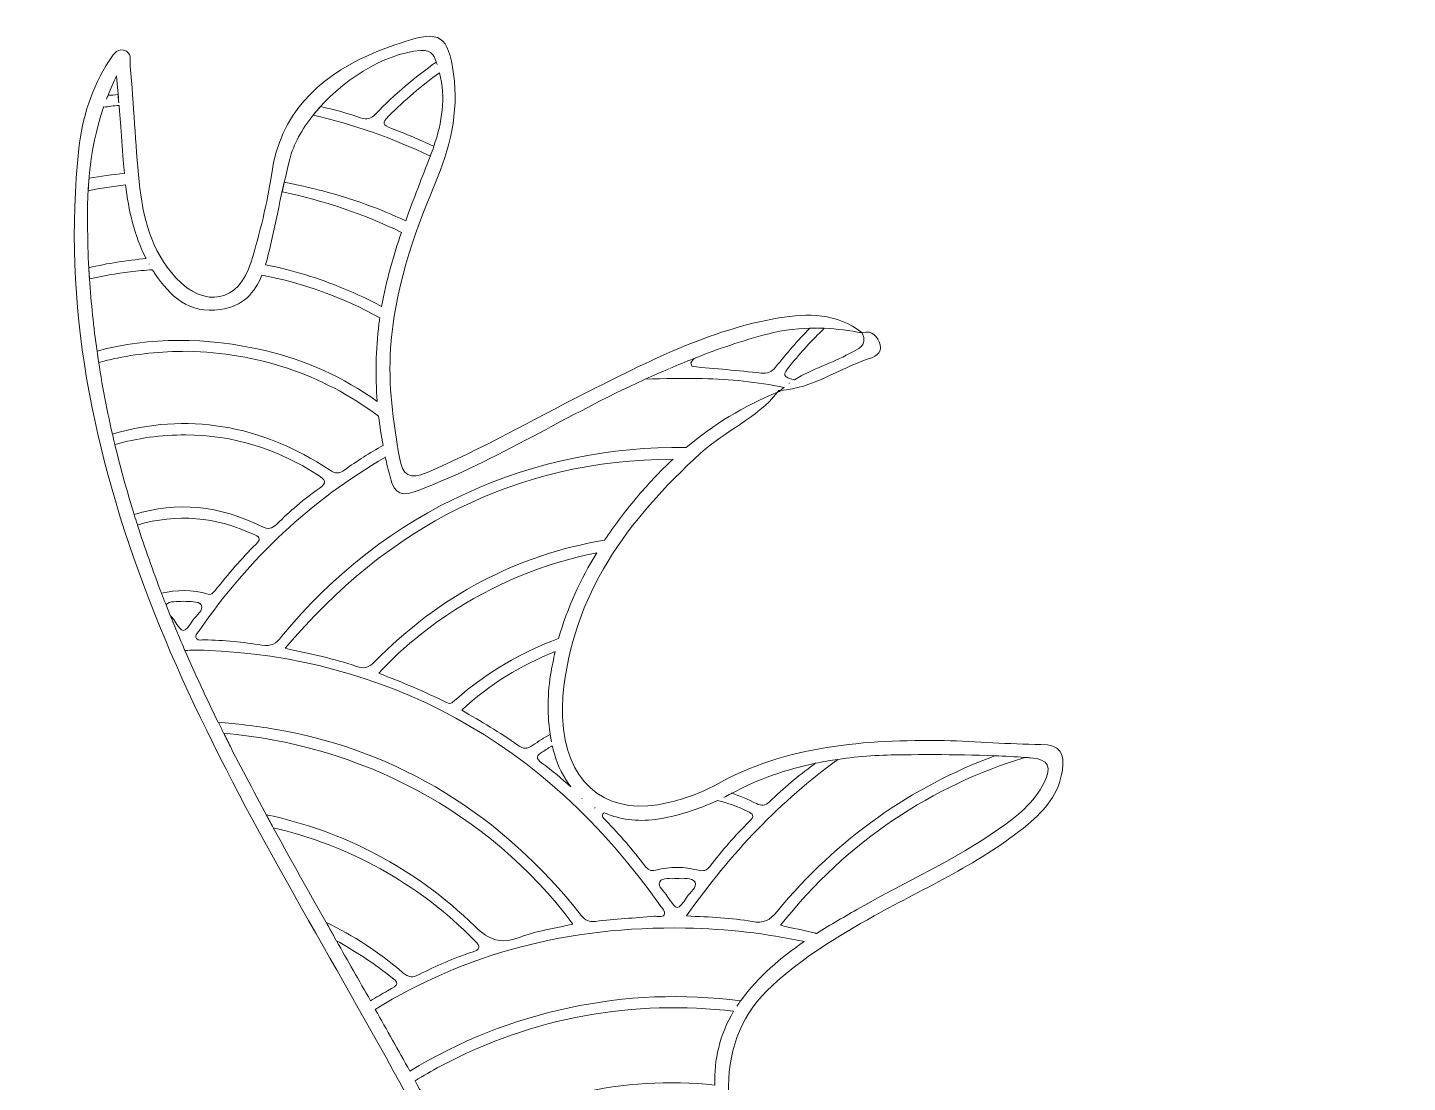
# Model space of a CAD drawing. Extents: x 49 to 1950, y -754 to -246.
# Drawn here: x 378.7 to 492.3, y -336.2 to -249.3 of the extents above; entities that cross this region are included whole.
import ezdxf

# ---------------------------------------------------------------- set-up
doc = ezdxf.new("R2010")
doc.units = 0
doc.header["$MEASUREMENT"] = 0
doc.layers.add('Layer 1', color=7, linetype='Continuous')

# ---------------------------------------------------------------- blocks, each defined once
blk = doc.blocks.new('block 3')
at = {"layer": 'Layer 1', "true_color": 0xffffff}
h = blk.add_hatch(color=7, dxfattribs=at)
h.dxf.hatch_style = 2
edge = h.paths.add_edge_path()
edge.add_spline(control_points=[(440.55, -279.22), (440.55, -279.22), (440.54, -279.22), (440.54, -279.22), (440.51, -279.26), (440.47, -279.31), (440.43, -279.35), (440.49, -279.33), (440.54, -279.31), (440.59, -279.29), (440.59, -279.29), (440.57, -279.25), (440.57, -279.25), (440.58, -279.27), (440.59, -279.29), (440.59, -279.29), (440.62, -279.26), (440.65, -279.23), (440.68, -279.2), (440.63, -279.21), (440.59, -279.21), (440.54, -279.22), (440.54, -279.22), (440.55, -279.22), (440.55, -279.22)], knot_values=[0, 0, 0, 0, 1, 1, 1, 2, 2, 2, 3, 3, 3, 4, 4, 4, 5, 5, 5, 6, 6, 6, 7, 7, 7, 8, 8, 8, 8], degree=3, periodic=1)
at = {"layer": 'Layer 1', "lineweight": 0}
for points, knots in [([(490.89, -547.55), (490.98, -540.63), (488.47, -535), (484.25, -529.96), (475.46, -519.46), (467.57, -508.26), (458.82, -497.74), (455.2, -493.38), (451.22, -489.29), (447.95, -484.69), (445.68, -481.48), (443.12, -478.93), (439.67, -477.22), (432.77, -473.8), (425.4, -471.77), (417.88, -470.4), (414.18, -469.72), (411.81, -468.46), (410.46, -464.57), (408.58, -459.14), (404.75, -454.65), (401.78, -449.73), (400.98, -448.39), (400.99, -447.98), (402.63, -447.49), (406.74, -446.25), (407.36, -445.16), (406.95, -440.73), (406.84, -439.51), (407.37, -438.66), (408.26, -438.01), (410.42, -436.43), (411.25, -434.18), (411.85, -431.68), (412.74, -428.03), (414.21, -424.76), (418.53, -423.98), (419.41, -423.82), (420.25, -423.41), (421.09, -423.06), (425.75, -421.13), (429.23, -418.15), (430.01, -412.83), (430.11, -412.18), (430.37, -411.72), (430.93, -411.38), (435.21, -408.76), (437.27, -404.55), (438.69, -400.02), (442.44, -388.13), (445.99, -376.18), (447.77, -363.78), (448.64, -357.74), (451.42, -352.99), (457.35, -350.46), (459.63, -349.48), (461.74, -348.09), (463.46, -346.22), (464.54, -345.04), (464.35, -344.32), (462.77, -343.85), (459.94, -343.01), (457.08, -343.25), (454.21, -343.45), (451.05, -343.68), (447.88, -344.04), (444.71, -344.1), (439.29, -344.2), (436.35, -341.42), (436.39, -336.48), (436.42, -333.22), (437.54, -330.43), (439.97, -328.2), (442.5, -325.88), (445.4, -324.12), (448.38, -322.46), (452.66, -320.07), (457.2, -318.1), (461.02, -314.93), (462.44, -313.75), (463.61, -312.39), (463.87, -310.46), (464.05, -309.11), (463.73, -308.34), (462.11, -308.34), (459.46, -308.34), (456.82, -308.07), (454.17, -308.03), (447.62, -307.94), (441.17, -308.39), (435.25, -311.71), (434.08, -312.37), (432.75, -312.81), (431.44, -313.13), (426.73, -314.3), (423.34, -311.89), (422.81, -307.08), (422.71, -306.18), (422.69, -305.26), (422.76, -304.36), (423.5, -295.97), (428.13, -289.83), (434.09, -284.36), (436.1, -282.52), (438.72, -281.51), (440.43, -279.35), (437.63, -280.47), (435.13, -282.03), (432.9, -283.91), (420.46, -283.68), (408.11, -288.99), (399.6, -299.47), (399.14, -300.03), (398.75, -300.3), (397.97, -300.17), (396.41, -299.91), (394.83, -299.76), (393.25, -299.73), (393.02, -299.72), (392.72, -299.83), (392.59, -299.61), (392.42, -299.32), (392.72, -299.12), (392.86, -298.91), (396.93, -293.01), (402.02, -288.26), (408.14, -284.69), (408.13, -284.69), (408.13, -284.68), (408.13, -284.68), (408.25, -285.22), (408.38, -285.77), (408.52, -286.31), (408.92, -287.85), (409.51, -287.95), (410.91, -287.41), (417.36, -284.94), (423.16, -281.17), (429.42, -278.33), (429.45, -278.31), (429.49, -278.3), (429.53, -278.28), (431.1, -278.21), (432.67, -278.21), (434.25, -278.23), (436.51, -278.25), (438.75, -278.52), (440.96, -278.95), (440.86, -279.03), (440.77, -279.12), (440.68, -279.2), (443.29, -279.02), (445.41, -277.45), (447.8, -276.64), (448.38, -276.45), (449.07, -276.2), (448.86, -275.45), (448.69, -274.81), (448.25, -274.22), (447.38, -274.45), (445.31, -272.83), (442.91, -272.84), (440.53, -273.24), (434.78, -274.21), (429.67, -276.87), (424.54, -279.46), (420.22, -281.64), (416.02, -284.05), (411.57, -285.97), (410.12, -286.59), (409.54, -286.2), (409.29, -284.73), (408.79, -281.75), (408.36, -278.79), (408.57, -275.72), (408.9, -270.96), (410.39, -266.56), (412.21, -262.22), (413.43, -259.32), (414.2, -256.34), (413.76, -253.16), (413.31, -249.98), (412.63, -249.54), (409.68, -250.51), (408.68, -250.84), (407.67, -251.18), (406.71, -251.62), (402.49, -253.56), (399.5, -256.47), (398.78, -261.34), (398.41, -263.8), (397.81, -266.24), (397.09, -268.62), (396.09, -271.94), (393.27, -272.49), (390.9, -269.93), (388.83, -267.7), (388.15, -264.91), (387.87, -262.02), (387.56, -258.86), (387.41, -255.69), (387.14, -252.52), (387.11, -252.06), (387.29, -251.35), (386.59, -251.2), (385.95, -251.06), (385.68, -251.66), (385.4, -252.08), (383.96, -254.28), (383.19, -256.72), (382.91, -259.3), (381.51, -272.17), (384.08, -284.44), (388.67, -296.37), (393.21, -308.2), (399.7, -319.05), (405.91, -330.04), (412.05, -340.9), (417.95, -351.87), (421.7, -363.87), (424.9, -374.1), (425.55, -384.47), (424.23, -395.04), (424.15, -395.65), (424.31, -396.6), (423.14, -396.15), (419.61, -394.77), (415.9, -394.7), (412.19, -394.65), (411.31, -394.64), (411.01, -394.29), (410.95, -393.46), (410.82, -391.67), (410.91, -389.57), (410.25, -388.2), (409.36, -386.34), (408.35, -384.45), (407.34, -382.69), (406.45, -381.13), (406.22, -380.02), (406.49, -378.49), (406.62, -377.75), (407.01, -376.84), (406.74, -376.27), (405.3, -373.35), (403.48, -370.59), (401.07, -368.44), (400.13, -367.6), (399.68, -367.11), (399.88, -365.97), (400.66, -361.53), (400.67, -361.51), (396.55, -359.44), (395.59, -358.95), (394.99, -358.53), (395.37, -357.21), (395.86, -355.49), (394.89, -354.83), (393.17, -354.66), (391.12, -354.47), (389.02, -354.37), (388.27, -351.62), (387.96, -350.49), (386.63, -349.48), (385.26, -349.04), (384.28, -348.73), (383.96, -347.49), (383.54, -347.21), (381.39, -345.77), (380.52, -343.17), (378.55, -341.88), (377.3, -341.06), (376.3, -340.35), (375.65, -339.03), (374.83, -337.33), (373.9, -335.69), (373.04, -334), (371.28, -330.53), (368.55, -329.16), (364.65, -329.79), (358.78, -330.75), (352.87, -330.33), (347.02, -329.58), (343.25, -329.09), (339.49, -328.31), (335.96, -325.27), (338.27, -325.27), (339.98, -325.31), (341.69, -325.26), (345.47, -325.16), (349.26, -325.15), (352.91, -323.97), (358.48, -322.17), (360.88, -318.41), (359.76, -312.68), (357.94, -303.46), (353.52, -295.39), (348.35, -287.69), (346.71, -285.24), (345.06, -282.78), (342.61, -281.01), (338.93, -278.36), (335.33, -278.39), (331.77, -281.13), (330.39, -282.19), (329.11, -283.4), (327.66, -284.33), (326.51, -285.08), (325.12, -286.45), (323.82, -285.55), (322.64, -284.73), (323.46, -283.02), (323.63, -281.71), (324.14, -277.68), (324.79, -273.65), (324.18, -269.58), (323.53, -265.13), (320.28, -263.55), (316.27, -265.67), (314.25, -266.74), (312.53, -268.23), (310.7, -269.57), (305.19, -273.62), (302.64, -272.83), (300.35, -266.4), (299.49, -263.98), (298.73, -261.51), (297.28, -259.36), (295.55, -256.78), (293.36, -256.39), (290.61, -257.83), (287.22, -259.61), (285.35, -262.53), (284.25, -266.02), (283.19, -269.42), (280.76, -271.15), (277.46, -271.99), (273.82, -272.91), (270.19, -273.14), (266.45, -272.56), (261.54, -271.81), (257.99, -269.63), (256.63, -264.55), (255.87, -261.71), (253.92, -259.71), (251.5, -258.15), (248.35, -256.12), (245.77, -256.72), (243.86, -259.93), (242.65, -261.96), (241.95, -264.21), (241.13, -266.4), (238.67, -272.9), (236.34, -273.61), (230.77, -269.55), (228.75, -268.08), (226.88, -266.4), (224.59, -265.35), (221.05, -263.72), (217.99, -265.32), (217.3, -269.15), (216.92, -271.24), (216.75, -273.35), (217.05, -275.48), (217.45, -278.32), (217.81, -281.17), (218.14, -284.02), (218.34, -285.79), (217.52, -286.17), (215.96, -285.51), (213.91, -284.64), (212.26, -283.2), (210.57, -281.8), (205.59, -277.64), (199.57, -278.53), (195.95, -283.92), (195.11, -285.17), (194.28, -286.44), (193.39, -287.65), (187.85, -295.25), (183.68, -303.49), (181.7, -312.72), (180.54, -318.1), (182.96, -322.05), (188.18, -323.82), (192.34, -325.24), (196.65, -325.22), (200.96, -325.28), (202.27, -325.3), (203.59, -325.28), (204.9, -325.28), (203.03, -327.27), (200.85, -328.21), (198.51, -328.78), (192.2, -330.3), (185.75, -330.72), (179.35, -330.04), (171.53, -329.22), (170.96, -329.35), (166.58, -337.35), (166.51, -337.49), (166.44, -337.62), (166.39, -337.76), (165.63, -339.67), (164.49, -340.92), (162.6, -342.12), (160.92, -343.18), (159.7, -345.4), (158.07, -347), (157.32, -347.74), (156.74, -348.85), (155.6, -349.36), (154.6, -349.81), (153.55, -350.56), (153.3, -351.45), (152.51, -354.3), (150.31, -354.47), (148.03, -354.69), (146.84, -354.8), (145.68, -355.41), (146.05, -356.61), (146.76, -358.9), (145.28, -359.32), (143.8, -359.92), (141.06, -361.03), (140.57, -361.89), (141.28, -364.75), (141.7, -366.42), (142.31, -368.03), (139.79, -368.57), (139.08, -368.73), (138.89, -369.58), (138.67, -370.19), (138.3, -371.22), (137.76, -372.11), (136.95, -372.81), (134.9, -374.57), (134.27, -376.69), (135.11, -379.27), (135.5, -380.47), (135.06, -381.28), (134.3, -382.43), (133.11, -384.23), (133.14, -386.8), (131.03, -388.19), (130.96, -388.25), (130.95, -388.5), (130.99, -388.63), (131.46, -390.25), (130.53, -391.74), (130.55, -393.31), (130.56, -394.46), (129.95, -394.64), (128.97, -394.65), (125.11, -394.69), (121.26, -394.87), (117.48, -396.41), (116.27, -387.74), (116.17, -379.28), (117.99, -370.82), (121.32, -355.43), (128.86, -341.88), (136.48, -328.38), (142.99, -316.86), (149.77, -305.48), (154.1, -292.91), (157.83, -282.09), (159.89, -270.99), (158.61, -259.47), (158.34, -257.05), (157.66, -254.73), (156.4, -252.62), (156.03, -252), (155.76, -251.01), (154.85, -251.25), (154.09, -251.45), (154.26, -252.4), (154.21, -253.03), (154, -255.97), (153.92, -258.92), (153.64, -261.86), (153.36, -264.82), (152.68, -267.71), (150.57, -269.99), (148.23, -272.51), (145.35, -271.86), (144.36, -268.56), (143.76, -266.53), (143.16, -264.47), (142.93, -262.38), (142.24, -256.36), (138.6, -252.99), (133.25, -250.99), (128.83, -249.34), (127.54, -250.23), (127.52, -255.03), (127.51, -255.41), (127.59, -255.78), (127.63, -256.16), (127.94, -259.38), (129.29, -262.27), (130.47, -265.21), (132.98, -271.48), (133.62, -277.92), (132.27, -284.57), (131.91, -286.32), (131.23, -286.64), (129.69, -285.84), (127.82, -284.86), (125.85, -284.06), (123.97, -283.1), (117.71, -279.91), (111.63, -276.33), (104.87, -274.21), (101.98, -273.3), (99.04, -272.48), (95.97, -273.25), (94.64, -273.59), (92.76, -273.68), (92.63, -275.38), (92.52, -277), (94.45, -276.9), (95.52, -277.38), (104.4, -281.32), (111.93, -286.75), (116.34, -295.73), (118.34, -299.81), (119.51, -304.09), (118.35, -308.66), (117.51, -311.97), (114.97, -313.68), (111.59, -313.4), (109.6, -313.23), (107.75, -312.54), (106.01, -311.61), (101.15, -309), (95.93, -308.03), (90.48, -308.06), (87.23, -308.08), (83.97, -308.13), (80.73, -308.34), (79.71, -308.4), (78.21, -307.71), (77.72, -309.15), (77.27, -310.49), (77.77, -311.87), (78.66, -312.98), (79.37, -313.85), (80.17, -314.68), (81.04, -315.39), (83.4, -317.29), (86.09, -318.69), (88.75, -320.13), (93.08, -322.46), (97.5, -324.62), (101.22, -327.93), (103.95, -330.37), (105.18, -333.34), (105.04, -336.99), (104.87, -341.05), (102.94, -343.27), (98.94, -343.88), (94.99, -344.48), (91.09, -343.75), (87.18, -343.46), (84.38, -343.25), (81.6, -343.06), (78.84, -343.8), (77.14, -344.25), (76.91, -345), (78.1, -346.29), (79.78, -348.1), (81.83, -349.42), (84.03, -350.4), (90.13, -353.11), (92.94, -358.06), (93.83, -364.37), (95.54, -376.48), (99.07, -388.12), (102.7, -399.74), (104.16, -404.43), (106.23, -408.78), (110.7, -411.45), (111.39, -411.86), (111.41, -412.54), (111.53, -413.21), (112.28, -417.19), (114.51, -420.07), (118.09, -421.95), (120.24, -423.08), (122.51, -423.88), (124.83, -424.58), (125.58, -424.81), (126.36, -424.9), (126.88, -425.79), (128.36, -428.32), (129.82, -430.8), (130.24, -433.81), (130.47, -435.48), (131.67, -436.77), (133.05, -437.81), (134.3, -438.76), (134.75, -439.89), (134.37, -441.56), (133.75, -444.25), (134.6, -445.66), (137.1, -446.81), (137.65, -447.07), (138.21, -447.35), (138.8, -447.43), (140.67, -447.71), (140.57, -448.59), (139.65, -449.83), (139.29, -450.32), (139.01, -450.86), (138.69, -451.37), (135.3, -456.74), (131.56, -461.91), (129.52, -468.01), (129.15, -469.1), (128.36, -469.24), (127.46, -469.45), (122.98, -470.51), (118.44, -471.39), (114.03, -472.72), (105.81, -475.22), (97.23, -477.28), (92.79, -485.93), (92.66, -486.19), (92.38, -486.38), (92.18, -486.6), (79.15, -501.05), (67.92, -516.95), (55.71, -532.05), (52.7, -535.77), (50.55, -540.09), (50.87, -545.15), (51, -547.19), (50.75, -549.19), (50.57, -551.21), (49.75, -560.26), (49.11, -569.31), (50.95, -578.32), (51.08, -578.95), (50.88, -579.93), (51.71, -580.04), (52.55, -580.16), (52.9, -579.25), (53.29, -578.61), (54.85, -576.07), (54.87, -573.28), (54.39, -570.48), (53.51, -565.3), (54.2, -560.23), (55.17, -555.17), (55.27, -554.65), (55.31, -553.94), (55.97, -553.97), (58.66, -554.11), (59.5, -551.94), (60.65, -550.25), (62.62, -547.39), (64.06, -544.07), (66.41, -541.58), (74.19, -533.35), (79.82, -523.74), (85.15, -513.88), (88.17, -508.3), (91.36, -502.81), (94.4, -497.23), (95.07, -495.99), (95.61, -495.8), (96.76, -496.67), (98.21, -497.76), (99.93, -498.41), (101.67, -498.94), (107.9, -500.84), (114.25, -501.46), (120.72, -500.89), (121.71, -500.81), (122.88, -500.35), (122.8, -502.22), (122.44, -510.62), (123.19, -518.99), (123.66, -527.38), (124.72, -546.18), (125.53, -565.01), (129.61, -583.49), (129.88, -584.74), (129.63, -585.45), (128.35, -585.88), (125.7, -586.77), (123.09, -587.79), (120.46, -588.72), (115.15, -590.61), (109.9, -592.73), (106.05, -597), (100.44, -603.2), (95.76, -610.08), (92.85, -617.99), (91.56, -621.49), (90.63, -625.13), (91.85, -628.86), (93.13, -632.82), (94.54, -636.74), (96.64, -640.35), (103.71, -652.5), (111.76, -664.04), (118.9, -676.17), (125.97, -688.2), (135.46, -698.49), (144.01, -709.45), (149.79, -716.86), (156.36, -723.51), (164.01, -729.06), (171.21, -734.27), (179.49, -737.21), (187.69, -740.3), (197.81, -744.12), (208.01, -747.72), (218.77, -749.31), (223.22, -749.97), (227.81, -750.79), (231.95, -747.92), (232.22, -747.74), (232.68, -747.77), (233.04, -747.81), (235.12, -748.04), (237.05, -747.49), (238.53, -746.13), (242.38, -742.63), (246.98, -740.65), (251.84, -739.09), (255.2, -738.01), (257.84, -735.9), (259.62, -732.83), (261.2, -730.11), (263.17, -727.8), (265.81, -726.03), (267.53, -724.88), (268.9, -723.33), (269, -721.06), (269.05, -720.13), (269.11, -719.09), (268.1, -718.71), (267.2, -718.38), (266.88, -719.41), (266.41, -719.93), (257.58, -729.45), (246.83, -735.48), (234.02, -737.69), (232.51, -737.95), (230.84, -738.48), (229.38, -737.46), (225.86, -735.02), (221.82, -733.93), (217.71, -733.39), (209.78, -732.35), (202.44, -729.89), (195.67, -725.63), (194.59, -724.95), (193.42, -724.4), (192.26, -723.85), (177.68, -717.04), (165.1, -707.65), (154.47, -695.51), (147.95, -688.06), (141.63, -680.37), (134.28, -673.72), (126.8, -666.95), (119.7, -659.92), (113.93, -651.59), (110.58, -646.75), (106.73, -642.26), (104.71, -636.58), (103.99, -634.57), (104.64, -634.2), (106.43, -633.92), (112.86, -632.89), (119.31, -632.26), (125.82, -632), (131.05, -631.8), (136.25, -631.15), (141.03, -628.82), (142.47, -628.12), (142.87, -628.49), (143.4, -629.85), (147.26, -639.79), (151.71, -649.46), (156.86, -658.82), (167.1, -677.39), (181.83, -690.39), (202.34, -696.62), (214.75, -700.39), (227.47, -702.64), (240.17, -705.04), (250.65, -707.02), (261.17, -708.68), (271.9, -708.58), (284.91, -708.46), (297.54, -705.66), (310.24, -703.34), (317.51, -702.01), (324.7, -700.31), (331.89, -698.58), (342.28, -696.09), (352.08, -692.28), (360.91, -686.21), (371.51, -678.93), (378.94, -668.91), (385.14, -657.85), (390.21, -648.8), (394.4, -639.34), (398.16, -629.68), (398.65, -628.42), (399.07, -628.08), (400.41, -628.76), (403.88, -630.55), (407.66, -631.29), (411.53, -631.65), (419.13, -632.35), (426.78, -632.36), (434.32, -633.84), (437.53, -634.47), (437.6, -634.3), (436.46, -637.42), (435.18, -640.93), (433.27, -644.14), (430.95, -647.02), (425.65, -653.6), (421.44, -661.09), (414.9, -666.62), (406.38, -673.83), (399.01, -682.15), (391.58, -690.42), (386.08, -696.56), (380.5, -702.62), (374.3, -708.08), (366.21, -715.21), (356.57, -719.79), (347.27, -724.99), (339.45, -729.36), (331.37, -732.57), (322.43, -733.65), (319.37, -734.02), (316.23, -734.77), (313.69, -736.58), (311.64, -738.03), (309.64, -738.06), (307.46, -737.68), (294.49, -735.43), (283.63, -729.32), (274.74, -719.64), (274.36, -719.22), (274.2, -718.38), (273.41, -718.69), (272.74, -718.96), (272.51, -719.61), (272.48, -720.36), (272.37, -722.83), (273.65, -724.56), (275.53, -725.86), (278.25, -727.75), (280.35, -730.14), (282, -733.01), (283.74, -736.01), (286.36, -738.05), (289.65, -739.07), (294.61, -740.61), (299.26, -742.68), (303.12, -746.26), (303.61, -746.71), (304.26, -747.19), (304.88, -747.25), (308.17, -747.54), (311.11, -749.18), (314.33, -749.66), (317.96, -750.2), (321.58, -749.64), (325.15, -748.93), (338.11, -746.38), (350.37, -741.65), (362.64, -736.9), (373.32, -732.77), (382.33, -726.35), (390.03, -718.01), (400.09, -707.1), (408.99, -695.24), (417.85, -683.37), (424.51, -674.47), (429.36, -664.38), (435.56, -655.15), (439.52, -649.25), (443.31, -643.26), (446.62, -636.95), (451, -628.58), (450.93, -620.57), (446.23, -612.4), (443.59, -607.79), (440.68, -603.39), (437.42, -599.22), (435.1, -596.25), (432.27, -593.91), (428.96, -592.14), (424.01, -589.48), (418.61, -587.95), (413.36, -586.04), (411.96, -585.53), (411.55, -584.93), (411.9, -583.39), (413.15, -577.86), (414.09, -572.26), (414.75, -566.63), (417.24, -545.35), (418.36, -523.99), (418.71, -502.58), (418.73, -501.27), (418.83, -500.59), (420.39, -500.83), (423.78, -501.37), (427.19, -501.16), (430.58, -500.78), (435.48, -500.23), (440.38, -499.51), (444.59, -496.7), (446.01, -495.75), (446.44, -496.05), (447.18, -497.41), (451.94, -506.09), (456.85, -514.69), (461.6, -523.38), (467.33, -533.85), (476.37, -541.93), (482.28, -552.26), (482.39, -552.45), (482.57, -552.6), (482.72, -552.77), (483.28, -553.42), (483.92, -554.02), (484.82, -553.93), (485.99, -553.81), (486.19, -554.51), (486.36, -555.4), (487.31, -560.4), (487.91, -565.38), (487.07, -570.5), (486.58, -573.49), (486.61, -576.56), (488.61, -579.2), (488.93, -579.62), (489.23, -580.19), (489.82, -580.06), (490.43, -579.92), (490.42, -579.26), (490.49, -578.75), (490.81, -576.58), (491.19, -574.42), (491.41, -572.24), (492.28, -563.98), (490.79, -555.77), (490.89, -547.55)], [0, 0, 0, 0, 1, 1, 1, 2, 2, 2, 3, 3, 3, 4, 4, 4, 5, 5, 5, 6, 6, 6, 7, 7, 7, 8, 8, 8, 9, 9, 9, 10, 10, 10, 11, 11, 11, 12, 12, 12, 13, 13, 13, 14, 14, 14, 15, 15, 15, 16, 16, 16, 17, 17, 17, 18, 18, 18, 19, 19, 19, 20, 20, 20, 21, 21, 21, 22, 22, 22, 23, 23, 23, 24, 24, 24, 25, 25, 25, 26, 26, 26, 27, 27, 27, 28, 28, 28, 29, 29, 29, 30, 30, 30, 31, 31, 31, 32, 32, 32, 33, 33, 33, 34, 34, 34, 35, 35, 35, 36, 36, 36, 37, 37, 37, 38, 38, 38, 39, 39, 39, 40, 40, 40, 41, 41, 41, 42, 42, 42, 43, 43, 43, 44, 44, 44, 45, 45, 45, 46, 46, 46, 47, 47, 47, 48, 48, 48, 49, 49, 49, 50, 50, 50, 51, 51, 51, 52, 52, 52, 53, 53, 53, 54, 54, 54, 55, 55, 55, 56, 56, 56, 57, 57, 57, 58, 58, 58, 59, 59, 59, 60, 60, 60, 61, 61, 61, 62, 62, 62, 63, 63, 63, 64, 64, 64, 65, 65, 65, 66, 66, 66, 67, 67, 67, 68, 68, 68, 69, 69, 69, 70, 70, 70, 71, 71, 71, 72, 72, 72, 73, 73, 73, 74, 74, 74, 75, 75, 75, 76, 76, 76, 77, 77, 77, 78, 78, 78, 79, 79, 79, 80, 80, 80, 81, 81, 81, 82, 82, 82, 83, 83, 83, 84, 84, 84, 85, 85, 85, 86, 86, 86, 87, 87, 87, 88, 88, 88, 89, 89, 89, 90, 90, 90, 91, 91, 91, 92, 92, 92, 93, 93, 93, 94, 94, 94, 95, 95, 95, 96, 96, 96, 97, 97, 97, 98, 98, 98, 99, 99, 99, 100, 100, 100, 101, 101, 101, 102, 102, 102, 103, 103, 103, 104, 104, 104, 105, 105, 105, 106, 106, 106, 107, 107, 107, 108, 108, 108, 109, 109, 109, 110, 110, 110, 111, 111, 111, 112, 112, 112, 113, 113, 113, 114, 114, 114, 115, 115, 115, 116, 116, 116, 117, 117, 117, 118, 118, 118, 119, 119, 119, 120, 120, 120, 121, 121, 121, 122, 122, 122, 123, 123, 123, 124, 124, 124, 125, 125, 125, 126, 126, 126, 127, 127, 127, 128, 128, 128, 129, 129, 129, 130, 130, 130, 131, 131, 131, 132, 132, 132, 133, 133, 133, 134, 134, 134, 135, 135, 135, 136, 136, 136, 137, 137, 137, 138, 138, 138, 139, 139, 139, 140, 140, 140, 141, 141, 141, 142, 142, 142, 143, 143, 143, 144, 144, 144, 145, 145, 145, 146, 146, 146, 147, 147, 147, 148, 148, 148, 149, 149, 149, 150, 150, 150, 151, 151, 151, 152, 152, 152, 153, 153, 153, 154, 154, 154, 155, 155, 155, 156, 156, 156, 157, 157, 157, 158, 158, 158, 159, 159, 159, 160, 160, 160, 161, 161, 161, 162, 162, 162, 163, 163, 163, 164, 164, 164, 165, 165, 165, 166, 166, 166, 167, 167, 167, 168, 168, 168, 169, 169, 169, 170, 170, 170, 171, 171, 171, 172, 172, 172, 173, 173, 173, 174, 174, 174, 175, 175, 175, 176, 176, 176, 177, 177, 177, 178, 178, 178, 179, 179, 179, 180, 180, 180, 181, 181, 181, 182, 182, 182, 183, 183, 183, 184, 184, 184, 185, 185, 185, 186, 186, 186, 187, 187, 187, 188, 188, 188, 189, 189, 189, 190, 190, 190, 191, 191, 191, 192, 192, 192, 193, 193, 193, 194, 194, 194, 195, 195, 195, 196, 196, 196, 197, 197, 197, 198, 198, 198, 199, 199, 199, 200, 200, 200, 201, 201, 201, 202, 202, 202, 203, 203, 203, 204, 204, 204, 205, 205, 205, 206, 206, 206, 207, 207, 207, 208, 208, 208, 209, 209, 209, 210, 210, 210, 211, 211, 211, 212, 212, 212, 213, 213, 213, 214, 214, 214, 215, 215, 215, 216, 216, 216, 217, 217, 217, 218, 218, 218, 219, 219, 219, 220, 220, 220, 221, 221, 221, 222, 222, 222, 223, 223, 223, 224, 224, 224, 225, 225, 225, 226, 226, 226, 227, 227, 227, 228, 228, 228, 229, 229, 229, 230, 230, 230, 231, 231, 231, 232, 232, 232, 233, 233, 233, 234, 234, 234, 235, 235, 235, 236, 236, 236, 237, 237, 237, 238, 238, 238, 239, 239, 239, 240, 240, 240, 241, 241, 241, 242, 242, 242, 243, 243, 243, 244, 244, 244, 245, 245, 245, 246, 246, 246, 247, 247, 247, 248, 248, 248, 249, 249, 249, 250, 250, 250, 251, 251, 251, 252, 252, 252, 253, 253, 253, 254, 254, 254, 255, 255, 255, 256, 256, 256, 257, 257, 257, 258, 258, 258, 259, 259, 259, 260, 260, 260, 261, 261, 261, 262, 262, 262, 263, 263, 263, 264, 264, 264, 265, 265, 265, 266, 266, 266, 267, 267, 267, 268, 268, 268, 269, 269, 269, 270, 270, 270, 271, 271, 271, 272, 272, 272, 273, 273, 273, 274, 274, 274, 275, 275, 275, 276, 276, 276, 277, 277, 277, 278, 278, 278, 279, 279, 279, 280, 280, 280, 281, 281, 281, 282, 282, 282, 283, 283, 283, 284, 284, 284, 285, 285, 285, 286, 286, 286, 287, 287, 287, 288, 288, 288, 289, 289, 289, 290, 290, 290, 291, 291, 291, 292, 292, 292, 293, 293, 293, 294, 294, 294, 295, 295, 295, 296, 296, 296, 297, 297, 297, 298, 298, 298, 299, 299, 299, 300, 300, 300, 301, 301, 301, 302, 302, 302, 303, 303, 303, 304, 304, 304, 305, 305, 305, 306, 306, 306, 307, 307, 307, 308, 308, 308, 309, 309, 309, 310, 310, 310, 311, 311, 311, 312, 312, 312, 313, 313, 313, 314, 314, 314, 315, 315, 315, 316, 316, 316, 317, 317, 317, 318, 318, 318, 319, 319, 319, 320, 320, 320, 320]), ([(411.03, -251.22), (412.03, -251.15), (412.2, -251.75), (412.4, -252.38), (412.38, -252.32), (412.35, -252.25), (412.33, -252.18), (410.58, -253.42), (408.91, -254.83), (407.35, -256.43), (406.96, -256.82), (406.63, -256.94), (406.1, -256.76), (405.02, -256.38), (403.91, -256.09), (402.8, -255.83), (402.59, -256.06), (402.38, -256.3), (402.19, -256.54), (404.41, -253.75), (408.01, -251.46), (411.03, -251.22)], [0, 0, 0, 0, 1, 1, 1, 2, 2, 2, 3, 3, 3, 4, 4, 4, 5, 5, 5, 6, 6, 6, 7, 7, 7, 7]), ([(386.01, -253.31), (386.08, -254.2), (386.14, -254.91), (386.19, -255.54), (386.18, -255.31), (386.16, -255.09), (386.14, -254.84), (385.84, -254.89), (385.56, -254.9), (385.31, -254.89), (385.52, -254.36), (385.75, -253.84), (386.01, -253.31)], [0, 0, 0, 0, 1, 1, 1, 2, 2, 2, 3, 3, 3, 4, 4, 4, 4]), ([(412.13, -259.11), (410.98, -258.57), (409.81, -258.08), (408.63, -257.63), (407.89, -257.35), (407.84, -257.17), (408.4, -256.62), (409.74, -255.31), (411.13, -254.12), (412.59, -253.05), (413.13, -255.13), (412.79, -257.15), (412.13, -259.11)], [0, 0, 0, 0, 1, 1, 1, 2, 2, 2, 3, 3, 3, 4, 4, 4, 4]), ([(385.31, -254.89), (385.27, -255), (385.22, -255.11), (385.18, -255.23), (385.22, -255.11), (385.27, -255), (385.31, -254.89)], [0, 0, 0, 0, 1, 1, 1, 2, 2, 2, 2]), ([(384.94, -255.89), (385.36, -255.83), (385.78, -255.78), (386.21, -255.74), (386.25, -256.22), (386.29, -256.66), (386.32, -257.1), (386.41, -258.15), (386.48, -259.21), (386.56, -260.26), (386.58, -260.63), (386.61, -260.99), (386.65, -261.35), (385.67, -261.44), (384.7, -261.57), (383.74, -261.74), (383.71, -262.08), (383.69, -262.42), (383.67, -262.76), (384.69, -262.56), (385.72, -262.4), (386.75, -262.28), (386.75, -262.28), (386.75, -262.28), (386.75, -262.28), (387, -264.39), (387.46, -266.45), (388.44, -268.35), (388.44, -268.35), (388.44, -268.35), (388.44, -268.35), (386.85, -268.49), (385.27, -268.74), (383.72, -269.1), (383.74, -269.4), (383.76, -269.7), (383.78, -270.01), (383.7, -268.86), (383.65, -267.71), (383.63, -266.54), (383.56, -263.05), (383.68, -259.56), (384.94, -255.89)], [0, 0, 0, 0, 1, 1, 1, 2, 2, 2, 3, 3, 3, 4, 4, 4, 5, 5, 5, 6, 6, 6, 7, 7, 7, 8, 8, 8, 9, 9, 9, 10, 10, 10, 11, 11, 11, 12, 12, 12, 13, 13, 13, 14, 14, 14, 14]), ([(384.95, -255.85), (384.95, -255.86), (384.94, -255.88), (384.94, -255.89), (384.94, -255.88), (384.95, -255.86), (384.95, -255.85)], [0, 0, 0, 0, 1, 1, 1, 2, 2, 2, 2]), ([(400.26, -260.18), (400.57, -258.95), (401.26, -257.7), (402.19, -256.54), (405.49, -257.3), (408.71, -258.42), (411.84, -259.92), (411.84, -259.91), (411.84, -259.91), (411.84, -259.9), (411.94, -259.64), (412.04, -259.37), (412.13, -259.11), (412.04, -259.37), (411.94, -259.64), (411.84, -259.9), (411.16, -261.68), (410.45, -263.45), (409.81, -265.25), (407.65, -264.23), (405.38, -263.4), (402.99, -262.78), (401.92, -262.51), (400.86, -262.27), (399.82, -262.07), (399.76, -262.33), (399.7, -262.6), (399.64, -262.86), (403.04, -263.56), (406.35, -264.68), (409.47, -266.19), (408.78, -268.18), (408.2, -270.2), (407.83, -272.29), (407.83, -272.29), (407.83, -272.29), (407.83, -272.29), (406.81, -271.74), (405.76, -271.25), (404.67, -270.8), (402.58, -269.93), (400.44, -269.29), (398.27, -268.86), (398.27, -268.86), (398.27, -268.86), (398.27, -268.86), (398.34, -268.63), (398.41, -268.38), (398.47, -268.13), (399.1, -265.49), (399.6, -262.82), (400.26, -260.18)], [0, 0, 0, 0, 1, 1, 1, 2, 2, 2, 3, 3, 3, 4, 4, 4, 5, 5, 5, 6, 6, 6, 7, 7, 7, 8, 8, 8, 9, 9, 9, 10, 10, 10, 11, 11, 11, 12, 12, 12, 13, 13, 13, 14, 14, 14, 15, 15, 15, 16, 16, 16, 17, 17, 17, 17]), ([(388.69, -268.82), (388.69, -268.81), (388.68, -268.8), (388.68, -268.79), (388.68, -268.8), (388.69, -268.81), (388.69, -268.82)], [0, 0, 0, 0, 1, 1, 1, 2, 2, 2, 2]), ([(394.54, -272.55), (396.43, -272.28), (397.39, -271.16), (397.98, -269.72), (401.39, -270.36), (404.63, -271.53), (407.68, -273.23), (407.68, -273.22), (407.68, -273.22), (407.68, -273.22), (407.66, -273.39), (407.63, -273.56), (407.61, -273.73), (407.34, -275.87), (407.3, -277.99), (407.47, -280.1), (407.47, -280.1), (407.47, -280.1), (407.47, -280.1), (404.68, -278.14), (401.61, -276.71), (398.23, -275.92), (393.36, -274.79), (388.75, -274.81), (384.4, -275.96), (384.12, -274), (383.91, -272.02), (383.78, -270.02), (384.87, -269.77), (385.98, -269.58), (387.12, -269.44), (387.74, -269.37), (388.35, -269.31), (388.96, -269.27), (389.02, -269.36), (389.08, -269.45), (389.14, -269.55), (390.41, -271.46), (391.99, -272.91), (394.54, -272.55)], [0, 0, 0, 0, 1, 1, 1, 2, 2, 2, 3, 3, 3, 4, 4, 4, 5, 5, 5, 6, 6, 6, 7, 7, 7, 8, 8, 8, 9, 9, 9, 10, 10, 10, 11, 11, 11, 12, 12, 12, 13, 13, 13, 13]), ([(443.66, -274.07), (443.47, -274.07), (443.28, -274.07), (443.09, -274.07), (442.09, -275.09), (441.16, -276.17), (440.26, -277.28), (439.93, -277.7), (439.62, -277.84), (439.07, -277.78), (437.18, -277.56), (435.29, -277.41), (433.39, -277.24), (433.36, -277.14), (433.32, -277.04), (433.28, -276.94), (433.37, -276.81), (433.46, -276.69), (433.55, -276.57), (435.52, -275.79), (437.53, -275.1), (439.6, -274.56), (440.97, -274.2), (442.32, -274.06), (443.66, -274.07)], [0, 0, 0, 0, 1, 1, 1, 2, 2, 2, 3, 3, 3, 4, 4, 4, 5, 5, 5, 6, 6, 6, 7, 7, 7, 8, 8, 8, 8]), ([(447.4, -274.47), (447.87, -275.55), (447.06, -275.77), (446.35, -276.16), (444.9, -276.98), (443.25, -277.43), (441.83, -278.32), (440.84, -278.1), (440.8, -277.97), (441.47, -277.14), (442.35, -276.05), (443.29, -275.04), (444.27, -274.09), (445.31, -274.14), (446.35, -274.27), (447.4, -274.47)], [0, 0, 0, 0, 1, 1, 1, 2, 2, 2, 3, 3, 3, 4, 4, 4, 5, 5, 5, 5]), ([(444.27, -274.09), (444.08, -274.08), (443.9, -274.08), (443.71, -274.07), (443.9, -274.07), (444.08, -274.08), (444.27, -274.09)], [0, 0, 0, 0, 1, 1, 1, 2, 2, 2, 2]), ([(407.95, -283.74), (406.85, -284.34), (405.8, -285.01), (404.79, -285.74), (404.33, -286.08), (404.01, -286.07), (403.54, -285.75), (397.95, -281.99), (391.66, -281), (385.67, -282.8), (385.15, -280.55), (384.72, -278.27), (384.4, -275.97), (384.44, -276.28), (384.49, -276.59), (384.54, -276.9), (384.93, -276.8), (385.32, -276.7), (385.72, -276.61), (387.65, -276.19), (389.61, -276), (391.84, -275.98), (397.55, -276.09), (402.87, -277.83), (407.58, -281.31), (407.58, -281.31), (407.58, -281.31), (407.58, -281.31), (407.68, -282.12), (407.8, -282.93), (407.95, -283.74), (407.95, -283.74), (407.95, -283.74), (407.95, -283.74)], [0, 0, 0, 0, 1, 1, 1, 2, 2, 2, 3, 3, 3, 4, 4, 4, 5, 5, 5, 6, 6, 6, 7, 7, 7, 8, 8, 8, 9, 9, 9, 10, 10, 10, 11, 11, 11, 11]), ([(431.55, -277.39), (432.21, -277.11), (432.88, -276.84), (433.55, -276.57), (432.88, -276.84), (432.21, -277.11), (431.55, -277.39)], [0, 0, 0, 0, 1, 1, 1, 2, 2, 2, 2]), ([(429.53, -278.28), (430.18, -277.99), (430.83, -277.7), (431.48, -277.42), (430.83, -277.7), (430.18, -277.99), (429.53, -278.28)], [0, 0, 0, 0, 1, 1, 1, 2, 2, 2, 2]), ([(440.55, -279.22), (440.55, -279.22), (440.54, -279.22), (440.54, -279.22), (440.51, -279.26), (440.47, -279.31), (440.43, -279.35), (440.49, -279.33), (440.54, -279.31), (440.59, -279.29), (440.59, -279.29), (440.57, -279.25), (440.57, -279.25), (440.58, -279.27), (440.59, -279.29), (440.59, -279.29), (440.62, -279.26), (440.65, -279.23), (440.68, -279.2), (440.63, -279.21), (440.59, -279.21), (440.54, -279.22), (440.54, -279.22), (440.55, -279.22), (440.55, -279.22)], [0, 0, 0, 0, 1, 1, 1, 2, 2, 2, 3, 3, 3, 4, 4, 4, 5, 5, 5, 6, 6, 6, 7, 7, 7, 8, 8, 8, 8]), ([(441.38, -278.62), (441.39, -278.62), (441.39, -278.61), (441.4, -278.61), (441.39, -278.61), (441.39, -278.62), (441.38, -278.62)], [0, 0, 0, 0, 1, 1, 1, 2, 2, 2, 2]), ([(385.87, -283.65), (385.8, -283.37), (385.73, -283.08), (385.67, -282.8), (385.73, -283.08), (385.8, -283.37), (385.87, -283.65)], [0, 0, 0, 0, 1, 1, 1, 2, 2, 2, 2]), ([(402.68, -287.27), (401.43, -288.14), (400.29, -289.15), (399.2, -290.21), (398.79, -290.59), (398.49, -290.66), (397.97, -290.4), (394.48, -288.66), (390.96, -288.34), (387.46, -289.42), (386.87, -287.52), (386.34, -285.6), (385.87, -283.66), (387.72, -283.13), (389.66, -282.86), (391.72, -282.86), (395.56, -282.88), (399.24, -284), (402.61, -286.19), (403.18, -286.56), (403.39, -286.78), (402.68, -287.27)], [0, 0, 0, 0, 1, 1, 1, 2, 2, 2, 3, 3, 3, 4, 4, 4, 5, 5, 5, 6, 6, 6, 7, 7, 7, 7]), ([(431.82, -284.87), (430.74, -285.87), (429.72, -286.95), (428.76, -288.1), (427.83, -289.21), (426.98, -290.35), (426.19, -291.53), (418.96, -292.74), (412.63, -296.08), (407.22, -301.56), (406.75, -302.04), (406.37, -302.13), (405.75, -301.92), (403.92, -301.28), (402.03, -300.88), (399.88, -300.43), (408.41, -290.36), (418.93, -284.92), (431.82, -284.87)], [0, 0, 0, 0, 1, 1, 1, 2, 2, 2, 3, 3, 3, 4, 4, 4, 5, 5, 5, 6, 6, 6, 6]), ([(387.46, -289.42), (387.54, -289.69), (387.63, -289.97), (387.72, -290.24), (387.63, -289.97), (387.54, -289.69), (387.46, -289.42)], [0, 0, 0, 0, 1, 1, 1, 2, 2, 2, 2]), ([(387.73, -290.28), (390.96, -289.32), (394.17, -289.58), (397.39, -291.1), (397.88, -291.33), (397.84, -291.51), (397.49, -291.85), (396.29, -293.05), (395.18, -294.33), (394.13, -295.66), (393.95, -295.88), (393.78, -296.1), (393.55, -295.97), (392.21, -295.59), (390.96, -295.59), (389.71, -295.9), (389, -294.04), (388.33, -292.17), (387.73, -290.28)], [0, 0, 0, 0, 1, 1, 1, 2, 2, 2, 3, 3, 3, 4, 4, 4, 5, 5, 5, 6, 6, 6, 6]), ([(422.4, -299.62), (422.4, -299.62), (422.4, -299.62), (422.4, -299.62), (419.37, -300.74), (416.49, -302.41), (413.94, -304.63), (413.73, -304.81), (413.55, -305.1), (413.17, -304.9), (411.4, -303.99), (409.55, -303.25), (407.6, -302.48), (409.32, -300.6), (411.18, -299.07), (413.18, -297.72), (417.02, -295.13), (421.22, -293.42), (425.54, -292.56), (425.54, -292.56), (425.54, -292.56), (425.54, -292.56), (424.19, -294.76), (423.12, -297.1), (422.4, -299.62)], [0, 0, 0, 0, 1, 1, 1, 2, 2, 2, 3, 3, 3, 4, 4, 4, 5, 5, 5, 6, 6, 6, 7, 7, 7, 8, 8, 8, 8]), ([(390.08, -296.84), (389.95, -296.53), (389.83, -296.22), (389.71, -295.91), (389.83, -296.22), (389.95, -296.53), (390.08, -296.84)], [0, 0, 0, 0, 1, 1, 1, 2, 2, 2, 2]), ([(392.3, -298.1), (391.53, -299.27), (391.5, -299.27), (390.71, -298.07), (390.64, -297.96), (390.53, -297.84), (390.43, -297.72), (390.62, -298.2), (390.82, -298.67), (391.02, -299.15), (390.7, -298.39), (390.39, -297.62), (390.08, -296.86), (390.35, -296.46), (391.04, -296.65), (391.51, -296.56), (392.03, -296.63), (392.75, -296.49), (392.96, -296.85), (393.21, -297.29), (392.57, -297.7), (392.3, -298.1)], [0, 0, 0, 0, 1, 1, 1, 2, 2, 2, 3, 3, 3, 4, 4, 4, 5, 5, 5, 6, 6, 6, 7, 7, 7, 7]), ([(391.63, -300.6), (391.43, -300.13), (391.23, -299.65), (391.03, -299.18), (391.23, -299.65), (391.43, -300.13), (391.63, -300.6)], [0, 0, 0, 0, 1, 1, 1, 2, 2, 2, 2]), ([(393.23, -300.58), (408, -301.16), (421.21, -307.94), (430.75, -321.6), (430.91, -321.83), (431.26, -322.07), (431.09, -322.36), (430.94, -322.62), (430.55, -322.47), (430.26, -322.49), (428.66, -322.63), (427.05, -322.71), (425.45, -322.91), (424.88, -322.98), (424.6, -322.82), (424.27, -322.41), (417.73, -314.17), (409.33, -308.84), (398.98, -307.08), (397.42, -306.82), (395.88, -306.63), (394.37, -306.51), (393.41, -304.55), (392.5, -302.59), (391.64, -300.6), (392.16, -300.59), (392.69, -300.58), (393.23, -300.58)], [0, 0, 0, 0, 1, 1, 1, 2, 2, 2, 3, 3, 3, 4, 4, 4, 5, 5, 5, 6, 6, 6, 7, 7, 7, 8, 8, 8, 9, 9, 9, 9]), ([(421.82, -308.14), (421.77, -307.93), (421.73, -307.73), (421.7, -307.52), (421.22, -307.79), (420.74, -308.09), (420.28, -308.41), (419.79, -308.74), (419.5, -308.75), (419.04, -308.41), (417.58, -307.34), (416, -306.44), (414.42, -305.52), (416.71, -303.4), (419.33, -301.8), (422.12, -300.69), (421.98, -301.32), (421.85, -301.96), (421.74, -302.62), (421.45, -304.49), (421.45, -306.32), (421.82, -308.14)], [0, 0, 0, 0, 1, 1, 1, 2, 2, 2, 3, 3, 3, 4, 4, 4, 5, 5, 5, 6, 6, 6, 7, 7, 7, 7]), ([(394.39, -306.55), (394.54, -306.84), (394.68, -307.13), (394.82, -307.41), (394.68, -307.13), (394.54, -306.84), (394.39, -306.55)], [0, 0, 0, 0, 1, 1, 1, 2, 2, 2, 2]), ([(394.83, -307.42), (405.93, -308.37), (416.57, -313.75), (423.57, -323.13), (422.08, -323.48), (420.57, -323.7), (419.17, -324.22), (417.64, -324.78), (416.71, -324.49), (415.5, -323.31), (410.58, -318.49), (404.6, -315.43), (398.33, -314.13), (398.52, -314.47), (398.7, -314.8), (398.88, -315.14), (397.68, -312.95), (396.51, -310.75), (395.38, -308.52), (395.19, -308.16), (395.01, -307.79), (394.83, -307.42)], [0, 0, 0, 0, 1, 1, 1, 2, 2, 2, 3, 3, 3, 4, 4, 4, 5, 5, 5, 6, 6, 6, 7, 7, 7, 7]), ([(423.41, -311.83), (422.65, -311.15), (421.86, -310.49), (421.03, -309.88), (420.5, -309.48), (420.55, -309.29), (421.08, -308.95), (421.35, -308.77), (421.61, -308.61), (421.88, -308.45), (421.94, -308.68), (421.99, -308.9), (422.05, -309.12), (422.34, -310.16), (422.81, -311.06), (423.41, -311.83)], [0, 0, 0, 0, 1, 1, 1, 2, 2, 2, 3, 3, 3, 4, 4, 4, 5, 5, 5, 5]), ([(460.8, -309.41), (459.97, -309.35), (459.14, -309.31), (458.31, -309.28), (451.52, -311.79), (445.3, -316.1), (440.4, -322.08), (439.81, -322.8), (439.29, -323.11), (438.33, -322.92), (436.64, -322.6), (434.91, -322.55), (432.92, -322.46), (436.59, -317.26), (440.74, -312.94), (445.4, -309.57), (447.17, -309.31), (448.98, -309.2), (450.81, -309.19), (454.14, -309.16), (457.47, -309.19), (460.8, -309.41)], [0, 0, 0, 0, 1, 1, 1, 2, 2, 2, 3, 3, 3, 4, 4, 4, 5, 5, 5, 6, 6, 6, 7, 7, 7, 7]), ([(443.55, -309.89), (443.5, -309.93), (443.45, -309.97), (443.39, -310.02), (442.1, -310.93), (440.9, -311.96), (439.77, -313.06), (439.4, -313.42), (439.11, -313.42), (438.68, -313.21), (438, -312.87), (437.33, -312.59), (436.66, -312.36), (436.63, -312.37), (436.61, -312.39), (436.59, -312.4), (436.4, -312.5), (436.2, -312.6), (436.01, -312.7), (436.2, -312.6), (436.4, -312.5), (436.59, -312.4), (438.83, -311.18), (441.16, -310.39), (443.55, -309.89)], [0, 0, 0, 0, 1, 1, 1, 2, 2, 2, 3, 3, 3, 4, 4, 4, 5, 5, 5, 6, 6, 6, 7, 7, 7, 8, 8, 8, 8]), ([(462.38, -311.47), (461.54, -313.16), (460.12, -314.27), (458.62, -315.32), (455.02, -317.85), (451, -319.65), (447.19, -321.8), (445.99, -322.49), (444.79, -323.17), (443.63, -323.91), (443.6, -323.9), (443.57, -323.9), (443.54, -323.89), (442.62, -323.66), (441.69, -323.46), (440.68, -323.23), (446.19, -316.23), (453.26, -311.7), (460.81, -309.41), (460.95, -309.42), (461.09, -309.43), (461.23, -309.44), (462.82, -309.55), (463, -310.23), (462.38, -311.47)], [0, 0, 0, 0, 1, 1, 1, 2, 2, 2, 3, 3, 3, 4, 4, 4, 5, 5, 5, 6, 6, 6, 7, 7, 7, 8, 8, 8, 8]), ([(444.47, -309.72), (444.16, -309.77), (443.86, -309.83), (443.55, -309.89), (443.86, -309.83), (444.16, -309.77), (444.47, -309.72)], [0, 0, 0, 0, 1, 1, 1, 2, 2, 2, 2]), ([(445.4, -309.57), (445.1, -309.61), (444.79, -309.66), (444.48, -309.71), (444.79, -309.66), (445.1, -309.61), (445.4, -309.57)], [0, 0, 0, 0, 1, 1, 1, 2, 2, 2, 2]), ([(424.33, -312.8), (424.32, -312.79), (424.32, -312.79), (424.32, -312.79), (424.32, -312.79), (424.32, -312.79), (424.33, -312.8)], [0, 0, 0, 0, 1, 1, 1, 2, 2, 2, 2]), ([(430.38, -314.51), (432.17, -314.25), (433.88, -313.7), (435.49, -312.95), (435.49, -312.95), (435.49, -312.95), (435.49, -312.95), (436.33, -313.16), (437.14, -313.45), (437.93, -313.83), (438.43, -314.07), (438.56, -314.24), (438.1, -314.69), (436.93, -315.84), (435.85, -317.08), (434.85, -318.38), (434.58, -318.72), (434.33, -318.8), (433.93, -318.7), (432.76, -318.39), (431.57, -318.37), (430.4, -318.69), (429.98, -318.81), (429.75, -318.65), (429.5, -318.33), (428.51, -317.02), (427.44, -315.77), (426.28, -314.61), (425.99, -314.31), (425.93, -314.13), (426.15, -313.96), (427.41, -314.52), (428.86, -314.72), (430.38, -314.51)], [0, 0, 0, 0, 1, 1, 1, 2, 2, 2, 3, 3, 3, 4, 4, 4, 5, 5, 5, 6, 6, 6, 7, 7, 7, 8, 8, 8, 9, 9, 9, 10, 10, 10, 11, 11, 11, 11]), ([(425.41, -313.58), (425.39, -313.57), (425.37, -313.56), (425.36, -313.55), (425.37, -313.56), (425.39, -313.57), (425.41, -313.58)], [0, 0, 0, 0, 1, 1, 1, 2, 2, 2, 2]), ([(409.58, -327.13), (407.62, -325.44), (405.49, -324.06), (403.26, -322.99), (403.54, -323.49), (403.82, -323.99), (404.1, -324.49), (402.35, -321.4), (400.61, -318.31), (398.91, -315.2), (405.04, -316.62), (410.82, -319.74), (415.48, -324.47), (416.01, -325.01), (415.98, -325.2), (415.27, -325.44), (413.77, -325.94), (412.31, -326.56), (410.91, -327.29), (410.39, -327.55), (410.05, -327.54), (409.58, -327.13)], [0, 0, 0, 0, 1, 1, 1, 2, 2, 2, 3, 3, 3, 4, 4, 4, 5, 5, 5, 6, 6, 6, 7, 7, 7, 7]), ([(431.35, -320.83), (431.13, -320.43), (430.51, -320.05), (430.72, -319.66), (430.95, -319.23), (431.64, -319.46), (432.13, -319.37), (432.65, -319.46), (433.39, -319.23), (433.63, -319.67), (433.85, -320.08), (433.21, -320.5), (432.95, -320.91), (432.19, -322.06), (432.17, -322.05), (431.4, -320.91), (431.38, -320.88), (431.36, -320.86), (431.35, -320.83)], [0, 0, 0, 0, 1, 1, 1, 2, 2, 2, 3, 3, 3, 4, 4, 4, 5, 5, 5, 6, 6, 6, 6]), ([(437.42, -329.39), (437.41, -329.41), (437.4, -329.43), (437.38, -329.45), (427.93, -328.21), (418.3, -330.26), (410.15, -335.23), (409.21, -333.53), (408.26, -331.84), (407.31, -330.15), (414.66, -325.6), (423.15, -323.28), (432.86, -323.46), (436.27, -323.53), (439.52, -323.9), (442.62, -324.57), (442.62, -324.57), (442.62, -324.57), (442.62, -324.57), (440.67, -325.9), (438.87, -327.42), (437.42, -329.39)], [0, 0, 0, 0, 1, 1, 1, 2, 2, 2, 3, 3, 3, 4, 4, 4, 5, 5, 5, 6, 6, 6, 7, 7, 7, 7]), ([(404.11, -324.5), (405.57, -325.3), (407.01, -326.25), (408.43, -327.34), (409.34, -328.03), (409.32, -328.07), (408.32, -328.62), (407.85, -328.89), (407.38, -329.16), (406.91, -329.44), (405.98, -327.79), (405.04, -326.15), (404.11, -324.5)], [0, 0, 0, 0, 1, 1, 1, 2, 2, 2, 3, 3, 3, 4, 4, 4, 4]), ([(435.26, -336.38), (427.65, -335.57), (420.38, -337.28), (413.52, -341.53), (413.52, -341.53), (413.52, -341.53), (413.52, -341.54), (412.57, -339.69), (411.58, -337.85), (410.58, -336.03), (411.26, -335.61), (411.96, -335.21), (412.67, -334.83), (420.26, -330.76), (428.7, -329.33), (436.81, -330.31), (435.66, -332.24), (435.19, -334.28), (435.26, -336.38)], [0, 0, 0, 0, 1, 1, 1, 2, 2, 2, 3, 3, 3, 4, 4, 4, 5, 5, 5, 6, 6, 6, 6]), ([(437.08, -329.89), (437.17, -329.74), (437.28, -329.6), (437.38, -329.45), (437.28, -329.6), (437.18, -329.74), (437.08, -329.89)], [0, 0, 0, 0, 1, 1, 1, 2, 2, 2, 2])]:
    blk.add_open_spline(points, degree=3, knots=knots, dxfattribs=at)
blk = doc.blocks.new('block 2')
at = {"layer": 'Layer 1'}
blk.add_blockref('block 3', (0, 0), dxfattribs=at)

msp = doc.modelspace()

# ---------------------------------------------------------------- block references
at = {"layer": 'Layer 1'}
msp.add_blockref('block 2', (0, 0), dxfattribs=at)

doc.saveas('drawing.dxf')
